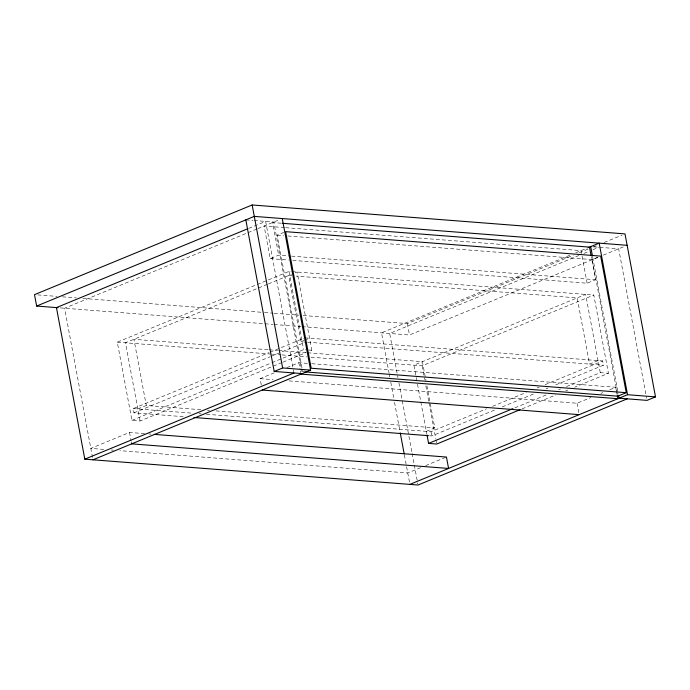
<?xml version="1.0" encoding="UTF-8"?>
<svg xmlns="http://www.w3.org/2000/svg" width="690" height="690" viewBox="0 0 690 690"><rect width="100%" height="100%" fill="white"/><g stroke="black" fill="none" stroke-linecap="round" stroke-linejoin="round"><path stroke-width="0.52" stroke-dasharray="3.45 2.59" d="M248.693 228.381L265.633 221.404L293.802 371.927M256.853 229.011L64.601 308.232L92.581 457.729M257.844 228.606L278.484 220.101M304.601 370.953L302.72 371.729L277.156 235.152L283.737 232.435M284.522 227.605L264.115 226.027L270.213 258.621L278.674 255.136L290.49 256.05M282.012 362.535L140.087 421.012L131.937 420.382L117.291 342.154L288.998 271.403L291.033 271.558M267.375 284.306L125.451 342.783L140.087 421.012M268.367 283.892L291.508 274.361M295.165 272.852L297.149 272.032L311.794 350.27L309.81 351.081M183.238 416.656L133.964 412.827L133.17 408.592L269.143 352.564M270.135 352.159L303.885 338.255M137.828 408.954L146.297 405.47L200.988 409.713M291.905 275.776L288.687 275.526L301.073 341.697L303.893 340.532M304.833 340.144L309.534 338.204M133.964 412.827L269.937 356.808M270.929 356.394L304.67 342.49M131.937 420.382L270.885 363.13M271.877 362.716L303.635 349.632L307.714 349.951M283.012 362.129L305.834 352.719M144.564 433.622L129.522 432.449L90.83 448.397L104.794 449.483M261.277 384.865L260.113 378.646L275 372.514M286.902 367.606L298.805 362.699L307.404 363.363M569.785 255.248L381.518 332.822L389.005 372.824M575.762 252.781L588.553 247.512M303.126 315.494L407.35 323.584L573.321 255.197M579.281 252.738L588.225 249.055M593.193 247.003L596.177 245.778M604.13 242.501L622.018 235.135M578.936 255.472L389.678 333.46L397.949 377.663M583.921 253.42L588.898 251.367M592.883 249.728L598.86 247.262M287.877 235.98L592.218 259.595L598.799 256.878M302.03 326.655L409.481 334.995L598.316 257.189M603.284 255.136L624.157 246.537M292.776 260.372L587.13 283.211L595.599 279.726L591.27 256.594M310.983 357.179L422.099 365.804L593.797 295.053L608.442 373.281L574.692 387.185M426.325 431.336L434.786 427.852L430.068 402.641M598.023 360.594L589.562 364.079L577.176 297.907L296.191 276.103M206.465 414.285L430.983 431.699L486.562 408.799M492.522 406.35L526.263 392.438M537.182 387.944L539.166 387.125M545.117 384.675L602.689 360.956L603.483 365.191L553.854 385.641M429.637 435.77L431.776 435.942L495.299 409.765M502.242 406.902L535 393.404M545.911 388.91L547.903 388.091M514.93 407.825L547.679 394.326M558.598 389.824L560.582 389.013M566.533 386.555L600.283 372.652L608.442 373.281M522.089 408.86L555.838 394.956M565.757 390.868L567.749 390.048M420.65 467.673L407.747 472.986L119.836 450.648M425.609 465.629L446.447 457.047M289.119 380.897L577.038 403.236L590.925 397.509M600.843 393.421L602.827 392.601M609.779 389.747L615.73 387.288L616.308 390.402M245.821 219.869L253.075 220.429M254.11 220.507L273.783 222.033L301.754 371.505M593.762 246.865L618.671 248.797L646.642 398.268M281.166 223.206L272.576 222.534L278.674 255.136M285.6 227.691L581.032 250.617L587.13 283.211M277.156 235.152L283.59 235.644M291.568 256.128L595.599 279.726M270.213 258.621L288.472 260.035M292.051 271.636L593.797 295.053M37.726 294.906L57.063 296.407M62.436 296.821L76.409 297.907M82.852 298.408L263.364 312.415M264.443 312.492L273.033 313.165M274.111 313.243L298.822 315.166M60.271 307.895L273.024 324.404M274.094 324.49L300.961 326.568M304.877 337.841L602.689 360.956M301.073 341.697L303.212 341.861M307.507 342.188L603.483 365.191M308.732 350.028L311.794 350.27M267.97 349.701L133.912 339.299L146.297 405.47M269.04 349.778L277.622 350.451M278.691 350.529L306.576 352.694M307.654 352.78L422.401 361.681L425.946 380.587M117.291 342.154L271.299 354.099M272.377 354.186L280.951 354.85M282.029 354.936L306.696 356.851M311.699 363.699L615.73 387.288M260.113 378.646L273.007 379.647M207.423 410.214L209.57 410.378M216.005 410.878L434.786 427.852M133.17 408.592L192.087 413.163M198.962 413.698L201.109 413.862M148.859 433.95L151.007 434.122M111.245 449.984L113.393 450.147M592.676 257.154L618.283 393.99M592.218 259.595L617.576 395.111M616.506 391.437L617.084 394.551M600.283 372.652L585.638 294.423L413.94 365.165L416.708 379.966M577.038 403.236L579.169 414.647M426.929 385.839L429.87 401.597M422.099 365.804L424.669 379.543M425.851 385.891L428.826 401.744M429.016 402.805L435.744 438.745M435.942 439.806L436.537 442.98M430.983 431.699L431.776 435.942M407.35 323.584L409.481 334.995M417.502 384.201L426.8 433.889M398.932 382.924L411.939 452.399M412.128 453.451L414.104 463.973M414.302 465.026L417.847 483.975M389.203 373.877L389.79 377.033M390.781 382.295L393.731 398.087M394.525 402.296L400.036 431.768M404.366 454.926L409.886 484.397M288.998 271.403L303.635 349.632M298.805 362.699L300.167 369.961M300.357 370.996L300.944 374.109M129.522 432.449L131.074 440.746M131.273 441.79L131.661 443.86"/><path stroke-width="1.03" d="M618.68 396.095L619.068 398.199L647.039 400.373L655.5 396.879L625.002 233.901L252.152 204.973L34.5 294.656L36.639 306.058L58.124 307.731M36.639 306.058L254.282 216.384L627.132 245.312M247.701 228.795L56.442 307.602L84.81 459.169L418.045 485.027L627.227 398.837M245.821 219.869L274.189 371.444L282.65 367.951L310.612 370.125L282.253 218.549M588.717 247.451L599.17 243.139L627.538 394.714L655.5 396.879M84.81 459.169L293.992 372.98M92.969 459.807L310.612 370.125M426.998 434.942L428.576 443.403L512.946 408.635M520.105 409.679L436.736 444.032L428.576 443.403M626.235 392.688L311.181 368.236L285.626 231.659L600.68 256.111L626.235 392.688L617.774 396.172L304.859 371.893M409.886 484.397L627.538 394.714M282.245 223.284L589.493 247.124L591.071 255.541M274.189 371.444L302.151 373.609M300.944 374.109L617.861 398.699L617.283 395.586M262.252 390.048L579.169 414.647M193.959 417.485L428.559 435.692M154.232 434.372L446.447 457.047L448.578 468.45L131.661 443.86M590.709 246.632L592.477 256.102M400.235 432.82L404.176 453.873M252.152 204.973L282.65 367.951"/></g></svg>
